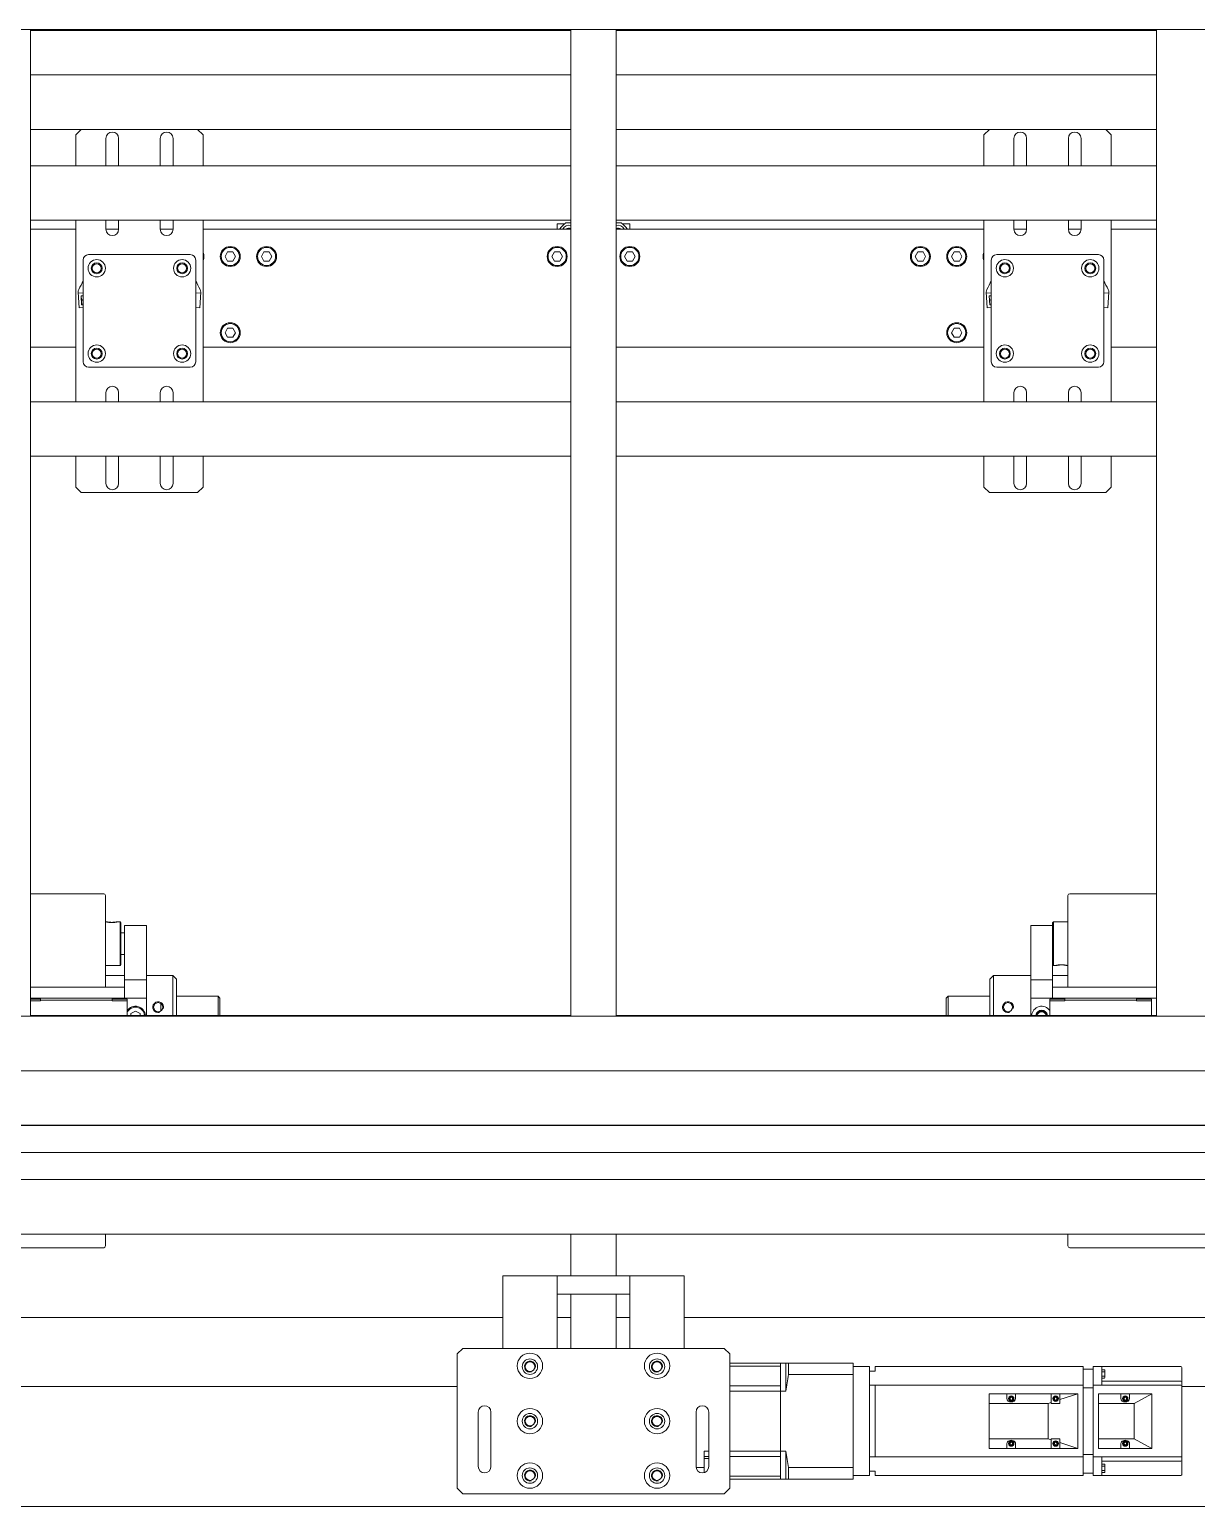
# Model space of a CAD drawing. Header units: millimetres. Extents: x -1052 to 3351, y 0 to 2015.
# Drawn here: x -219.33 to -209.82, y 1675.18 to 1687.21 of the extents above; entities that cross this region are included whole.
import ezdxf

# ---------------------------------------------------------------- set-up
doc = ezdxf.new("R2010")
doc.units = ezdxf.units.MM
for name, color, linetype, lineweight in [('3', 7, 'Continuous', 18), ('60EMA-013A_ASOLIDLINE！实线层', 7, 'Continuous', 18), ('_CS1-A_SC50_SOLIDLINE！实线层', 7, 'Continuous', 18), ('_SC-50X150-S__0___SOLIDLINE！实线层', 7, 'Continuous', 18), ('AM_CL', 7, 'Continuous', 15), ('GB-PD-8M-25-LSOLIDLINE！实线层', 7, 'Continuous', 18), ('GB_C-SXR24-滑块_13SOLIDLINE！实线层', 7, 'Continuous', 18), ('GB_C-SXR24-滑轨_14SOLIDLINE！实线层', 7, 'Continuous', 18), ('GB_C-SXR24_13-1SOLIDLINE！实线层', 7, 'Continuous', 18), ('GTDS-D38-W1320SOLIDLINE！实线层', 7, 'Continuous', 18), ('ISO4762-M5X30-8_8SOLIDLINE！实线层', 7, 'Continuous', 18), ('ISO4762-M6X20-12_9SOLIDLINE！实线层', 7, 'Continuous', 18), ('ISO4762-M6X25-8_8SOLIDLINE！实线层', 7, 'Continuous', 18), ('ISO4762-M6X50-8_8SOLIDLINE！实线层', 7, 'Continuous', 18), ('ISO4762-M8X55-12_9SOLIDLINE！实线层', 7, 'Continuous', 18), ('KCMK-16SOLIDLINE！实线层', 7, 'Continuous', 18), ('KDJG-13SOLIDLINE！实线层', 7, 'Continuous', 18), ('KDJG-2SOLIDLINE！实线层', 7, 'Continuous', 18), ('KDJG-3SOLIDLINE！实线层', 7, 'Continuous', 18), ('KDJG-7-1SOLIDLINE！实线层', 7, 'Continuous', 18), ('KDJG-7SOLIDLINE！实线层', 7, 'Continuous', 18), ('KDJG-8SOLIDLINE！实线层', 7, 'Continuous', 18), ('QJ_RECTANGULAR_TUBSOLIDLINE！实线层', 7, 'Continuous', 18), ('QZDB-4-1SOLIDLINE！实线层', 7, 'Continuous', 18), ('QZDB-7-2SOLIDLINE！实线层', 7, 'Continuous', 18), ('QZDB-8-2-1-2SOLIDLINE！实线层', 7, 'Continuous', 18), ('QZDB-9-1SOLIDLINE！实线层', 7, 'Continuous', 18), ('QZDB-9-2SOLIDLINE！实线层', 7, 'Continuous', 18), ('QZDB-9-7SOLIDLINE！实线层', 7, 'Continuous', 18), ('QZDBHC-2-7-1SOLIDLINE！实线层', 7, 'Continuous', 18), ('QZDBHC-2-7-2-ASOLIDLINE！实线层', 7, 'Continuous', 18), ('QZDBHC-2-7-2SOLIDLINE！实线层', 7, 'Continuous', 18), ('QZDBHC-2-9-SSOLIDLINE！实线层', 7, 'Continuous', 18), ('QZDDBJ_RECTANGULARSOLIDLINE！实线层', 7, 'Continuous', 18), ('QZDDBJ_SQUARE_TUBESOLIDLINE！实线层', 7, 'Continuous', 18), ('X60DZSOLIDLINE！实线层', 7, 'Continuous', 18), ('X60QD1SOLIDLINE！实线层', 7, 'Continuous', 18)]:
    doc.layers.add(name, color=color, linetype=linetype, lineweight=lineweight)
doc.layers.add('@ New Renovation', color=7, linetype='Continuous')

# ---------------------------------------------------------------- blocks, each defined once
blk = doc.blocks.new('*X870')
at = {"layer": '60EMA-013A_ASOLIDLINE！实线层', "color": 7, "linetype": 'Continuous'}
for p, q in [((-598.08, 91.35), (-598.08, 82.3)), ((-538.08, 82.3), (-538.08, 91.35)), ((-538.08, 82.3), (-598.08, 82.3)), ((-595.58, 79.3), (-595.58, 82.3)), ((-587.83, 82.3), (-587.83, -35.35)), ((-548.33, -35.35), (-548.33, 82.3)), ((-540.58, 82.3), (-540.58, 79.3)), ((-598.08, 79.3), (-598.08, -35.35)), ((-598.08, 79.3), (-595.58, 79.3)), ((-548.33, 79.3), (-587.83, 79.3)), ((-540.58, 79.3), (-538.08, 79.3)), ((-538.08, 79.3), (-538.08, -35.35)), ((-583.08, -32.35), (-583.08, 16.52)), ((-553.08, 16.52), (-583.08, 16.52)), ((-577.83, 16.52), (-577.83, -16.06)), ((-558.33, 16.52), (-558.33, -16.06)), ((-553.08, -32.35), (-553.08, 16.52)), ((-580.46, 6.66), (-583.08, 6.66)), ((-583.08, 1.94), (-580.46, 1.94)), ((-581.21, 4.3), (-580.83, 4.95)), ((-580.83, 3.65), (-581.21, 4.3)), ((-580.83, 4.95), (-580.08, 4.95)), ((-580.08, 3.65), (-580.83, 3.65)), ((-580.08, 4.95), (-579.71, 4.3)), ((-579.71, 4.3), (-580.08, 3.65)), ((-556.46, 4.3), (-556.08, 4.95)), ((-556.08, 3.65), (-556.46, 4.3)), ((-555.33, 4.95), (-556.08, 4.95)), ((-556.08, 3.65), (-555.33, 3.65)), ((-553.08, 6.66), (-555.71, 6.66)), ((-555.71, 1.94), (-553.08, 1.94)), ((-555.33, 4.95), (-554.96, 4.3)), ((-554.96, 4.3), (-555.33, 3.65)), ((-578.38, -17.77), (-577.83, -16.06)), ((-558.33, -16.06), (-577.83, -16.06)), ((-558.33, -16.06), (-557.78, -17.77)), ((-577.83, -17.77), (-583.08, -17.77)), ((-583.08, -32.35), (-579.9, -22.5)), ((-583.08, -22.5), (-577.83, -22.5)), ((-581.21, -20.14), (-580.83, -19.49)), ((-580.83, -20.79), (-581.21, -20.14)), ((-580.83, -19.49), (-580.08, -19.49)), ((-580.08, -20.79), (-580.83, -20.79)), ((-580.08, -19.49), (-579.71, -20.14)), ((-579.71, -20.14), (-580.08, -20.79)), ((-577.83, -22.5), (-577.83, -17.77)), ((-558.33, -17.77), (-558.33, -22.5)), ((-553.08, -17.77), (-558.33, -17.77)), ((-553.08, -22.5), (-558.33, -22.5)), ((-556.46, -20.14), (-556.08, -19.49)), ((-556.08, -20.79), (-556.46, -20.14)), ((-556.26, -22.5), (-553.08, -32.35)), ((-555.33, -19.49), (-556.08, -19.49)), ((-556.08, -20.79), (-555.33, -20.79)), ((-555.33, -19.49), (-554.96, -20.14)), ((-554.96, -20.14), (-555.33, -20.79)), ((-553.08, -32.35), (-583.08, -32.35)), ((-538.08, -35.35), (-598.08, -35.35)), ((-596.68, -35.35), (-596.68, -40.78)), ((-586.43, -35.35), (-586.43, -40.78)), ((-549.73, -35.35), (-549.73, -40.78)), ((-539.48, -40.78), (-539.48, -35.35)), ((-598.08, -40.78), (-598.08, -89.15)), ((-538.08, -40.78), (-598.08, -40.78)), ((-587.83, -45.67), (-598.08, -45.67)), ((-596.42, -45.67), (-596.42, -47.07)), ((-592.06, -47.29), (-596.11, -47.29)), ((-595.25, -45.67), (-595.25, -47.07)), ((-592.91, -45.67), (-592.91, -47.07)), ((-591.74, -45.67), (-591.74, -47.07)), ((-590.08, -45.67), (-590.08, -89.15)), ((-587.83, -40.78), (-587.83, -89.15)), ((-583.08, -73.11), (-583.08, -43.78)), ((-553.08, -43.78), (-583.08, -43.78)), ((-577.83, -43.78), (-577.83, -63.33)), ((-558.33, -43.78), (-558.33, -63.33)), ((-553.08, -73.11), (-553.08, -43.78)), ((-548.33, -89.15), (-548.33, -40.78)), ((-538.08, -45.67), (-548.33, -45.67)), ((-546.08, -89.15), (-546.08, -45.67)), ((-544.42, -45.67), (-544.42, -47.07)), ((-540.06, -47.29), (-544.11, -47.29)), ((-543.25, -45.67), (-543.25, -47.07)), ((-540.91, -45.67), (-540.91, -47.07)), ((-539.74, -45.67), (-539.74, -47.07)), ((-538.08, -89.15), (-538.08, -40.78)), ((-580.46, -56.08), (-583.08, -56.08)), ((-553.08, -56.08), (-555.71, -56.08)), ((-583.08, -60.81), (-580.46, -60.81)), ((-583.08, -73.11), (-577.83, -63.33)), ((-581.21, -58.45), (-580.83, -57.8)), ((-580.83, -59.1), (-581.21, -58.45)), ((-580.08, -57.8), (-580.83, -57.8)), ((-580.83, -59.1), (-580.08, -59.1)), ((-580.08, -57.8), (-579.71, -58.45)), ((-579.71, -58.45), (-580.08, -59.1)), ((-558.33, -63.33), (-577.83, -63.33)), ((-558.33, -63.33), (-553.08, -73.11)), ((-556.46, -58.45), (-556.08, -57.8)), ((-556.08, -59.1), (-556.46, -58.45)), ((-556.08, -57.8), (-555.33, -57.8)), ((-555.33, -59.1), (-556.08, -59.1)), ((-555.71, -60.81), (-553.08, -60.81)), ((-555.33, -57.8), (-554.96, -58.45)), ((-554.96, -58.45), (-555.33, -59.1)), ((-553.08, -73.11), (-583.08, -73.11)), ((-538.58, -89.65), (-597.58, -89.65))]:
    blk.add_line(p, q, dxfattribs=at)
for centre, radius in [((-580.46, 4.3), 1.5), ((-580.46, 4.3), 1.12), ((-555.71, 4.3), 1.5), ((-555.71, 4.3), 1.12), ((-580.46, -20.14), 1.5), ((-580.46, -20.14), 1.12), ((-555.71, -20.14), 1.5), ((-555.71, -20.14), 1.12), ((-580.46, -58.45), 1.5), ((-580.46, -58.45), 1.12), ((-555.71, -58.45), 1.5), ((-555.71, -58.45), 1.12)]:
    blk.add_circle(centre, radius, dxfattribs=at)
for centre, start, end in [((-538.98, -35.85), 101.59823, 180), ((-597.58, -89.15), 180, 270), ((-589.58, -89.15), 180, 270), ((-587.33, -89.15), 180, 270), ((-548.83, -89.15), 270, 0), ((-546.58, -89.15), 270, 0), ((-538.58, -89.15), 270, 0)]:
    blk.add_arc(centre, 0.5, start, end, dxfattribs=at)
for centre, start_param, end_param in [((-580.46, 4.3), 3.141593, 6.283185), ((-555.71, 4.3), 0, 3.141593), ((-580.46, -58.45), 3.141593, 6.283185), ((-555.71, -58.45), 0, 3.141593)]:
    blk.add_ellipse(centre, major_axis=(0, 2.36), ratio=0.777778, start_param=start_param, end_param=end_param, dxfattribs=at)
blk.add_open_spline([(-596.32, -47.14), (-596.34, -47.13), (-596.37, -47.11), (-596.4, -47.08), (-596.42, -47.07)], degree=3, knots=[0, 0, 0, 0, 0.0585641, 0.1179839, 0.1179839, 0.1179839, 0.1179839], dxfattribs=at)
for points in [[(-595.83, -47.29), (-596, -47.29), (-596.17, -47.22), (-596.32, -47.14)], [(-595.25, -47.07), (-595.42, -47.19), (-595.63, -47.29), (-595.83, -47.29)], [(-594.08, -47.29), (-594.48, -47.29), (-594.88, -47.2), (-595.25, -47.07)], [(-592.91, -47.07), (-593.29, -47.2), (-593.68, -47.29), (-594.08, -47.29)], [(-592.33, -47.29), (-592.53, -47.29), (-592.74, -47.19), (-592.91, -47.07)], [(-591.74, -47.07), (-591.91, -47.19), (-592.12, -47.29), (-592.33, -47.29)], [(-543.83, -47.29), (-544.04, -47.29), (-544.25, -47.19), (-544.42, -47.07)], [(-543.25, -47.07), (-543.42, -47.19), (-543.63, -47.29), (-543.83, -47.29)], [(-542.08, -47.29), (-542.48, -47.29), (-542.88, -47.2), (-543.25, -47.07)], [(-540.91, -47.07), (-541.29, -47.2), (-541.68, -47.29), (-542.08, -47.29)], [(-540.33, -47.29), (-540.53, -47.29), (-540.74, -47.19), (-540.91, -47.07)], [(-539.74, -47.07), (-539.91, -47.19), (-540.12, -47.29), (-540.33, -47.29)]]:
    blk.add_open_spline(points, degree=3, dxfattribs=at)
at = {"layer": '_CS1-A_SC50_SOLIDLINE！实线层', "color": 7, "linetype": 'Continuous'}
for p, q in [((-1181.34, 517.57), (-1189.86, 518.02)), ((-1189.33, 517.99), (-1189.47, 515.3)), ((-1187.97, 515.3), (-1187.91, 516.41)), ((-1187.91, 516.41), (-1182.92, 516.15)), ((-1182.92, 516.1), (-1187.91, 516.36)), ((-1182.92, 516.15), (-1182.96, 515.3)), ((-1181.46, 515.3), (-1181.34, 517.57)), ((-1181.34, 451.02), (-1189.86, 450.57)), ((-1189.33, 450.6), (-1189.47, 453.3)), ((-1181.46, 453.3), (-1181.34, 451.02)), ((-1181.34, 17.57), (-1189.86, 18.02)), ((-1189.33, 17.99), (-1189.47, 15.3)), ((-1187.97, 15.3), (-1187.91, 16.41)), ((-1187.91, 16.41), (-1182.92, 16.15)), ((-1182.92, 16.1), (-1187.91, 16.36)), ((-1181.46, 15.3), (-1181.34, 17.57)), ((-1182.92, 16.15), (-1182.96, 15.3)), ((-1189.33, -49.4), (-1189.47, -46.7)), ((-1181.46, -46.7), (-1181.34, -48.98)), ((-1181.34, -48.98), (-1189.86, -49.43))]:
    blk.add_line(p, q, dxfattribs=at)
for centre, radius, start, end in [((-1228.86, 588.37), 80, 294.01219, 297.90235), ((-1190.02, 515.02), 3, 87, 117.90235), ((-1185.53, 514.09), 1.5, 53.95362, 126.13091), ((-1228.86, 380.22), 80, 62.09765, 65.98803), ((-1190.02, 453.57), 3, 242.09765, 273), ((-1228.86, 88.37), 80, 294.01219, 297.90235), ((-1190.02, 15.02), 3, 87, 117.90235), ((-1185.53, 14.09), 1.5, 53.95362, 126.13091), ((-1228.86, -119.78), 80, 62.09765, 65.98803), ((-1190.02, -46.43), 3, 242.09765, 273)]:
    blk.add_arc(centre, radius, start, end, dxfattribs=at)
at = {"layer": '_SC-50X150-S__0___SOLIDLINE！实线层', "color": 7, "linetype": 'Continuous'}
for p, q in [((-1151.58, 515.3), (-1207.58, 515.3)), ((-1210.58, 512.3), (-1210.58, 456.3)), ((-1148.58, 456.3), (-1148.58, 512.3)), ((-1207.58, 453.3), (-1151.58, 453.3)), ((-1210.58, 12.3), (-1210.58, -43.7)), ((-1151.58, 15.3), (-1207.58, 15.3)), ((-1148.58, -43.7), (-1148.58, 12.3)), ((-1207.58, -46.7), (-1151.58, -46.7))]:
    blk.add_line(p, q, dxfattribs=at)
for centre, radius in [((-1203.08, 507.8), 4.75), ((-1156.08, 507.8), 4.75), ((-1203.08, 507.8), 3), ((-1203.08, 507.8), 2.46), ((-1156.08, 507.8), 3), ((-1156.08, 507.8), 2.46), ((-1203.08, 460.8), 4.75), ((-1203.08, 460.8), 3), ((-1156.08, 460.8), 4.75), ((-1156.08, 460.8), 3), ((-1203.08, 460.8), 2.46), ((-1156.08, 460.8), 2.46), ((-1203.08, 7.8), 4.75), ((-1203.08, 7.8), 3), ((-1203.08, 7.8), 2.46), ((-1156.08, 7.8), 4.75), ((-1156.08, 7.8), 3), ((-1156.08, 7.8), 2.46), ((-1203.08, -39.2), 4.75), ((-1203.08, -39.2), 3), ((-1203.08, -39.2), 2.46), ((-1156.08, -39.2), 4.75), ((-1156.08, -39.2), 3), ((-1156.08, -39.2), 2.46)]:
    blk.add_circle(centre, radius, dxfattribs=at)
for centre, start, end in [((-1207.58, 512.3), 90, 180), ((-1151.58, 512.3), 0, 90), ((-1207.58, 456.3), 180, 270), ((-1151.58, 456.3), 270, 0), ((-1207.58, 12.3), 90, 180), ((-1151.58, 12.3), 0, 90), ((-1207.58, -43.7), 180, 270), ((-1151.58, -43.7), 270, 0)]:
    blk.add_arc(centre, 3, start, end, dxfattribs=at)
at = {"layer": 'GB-PD-8M-25-LSOLIDLINE！实线层', "color": 7, "linetype": 'Continuous'}
for p, q in [((-791.08, 246.8), (-1334.58, 246.8)), ((-648.08, 246.8), (-671.08, 246.8)), ((-608.08, 246.8), (-638.08, 246.8)), ((-791.08, 221.8), (-1334.58, 221.8)), ((-648.08, 221.8), (-671.08, 221.8)), ((-608.08, 221.8), (-638.08, 221.8))]:
    blk.add_line(p, q, dxfattribs=at)
at = {"layer": 'GB_C-SXR24-滑块_13SOLIDLINE！实线层', "color": 7, "linetype": 'Continuous'}
for p, q in [((-801.08, 538.73), (-801.08, 499.23)), ((-799.53, 538.73), (-801.08, 538.73)), ((-800.96, 499.23), (-800.96, 538.73)), ((-800.53, 538.73), (-800.53, 544.3)), ((-799.96, 538.73), (-799.96, 499.23)), ((-799.53, 544.3), (-799.53, 538.73)), ((-799.53, 499.23), (-801.08, 499.23)), ((-800.53, 491.03), (-800.53, 499.23)), ((-799.53, 499.23), (-799.53, 491.03)), ((-800.53, 491.03), (-791.58, 491.03))]:
    blk.add_line(p, q, dxfattribs=at)
at = {"layer": 'GB_C-SXR24-滑轨_14SOLIDLINE！实线层', "color": 7, "linetype": 'Continuous'}
for p, q in [((-791.58, 544.3), (-791.58, 246.8)), ((-791.58, 221.8), (-791.58, -75.7))]:
    blk.add_line(p, q, dxfattribs=at)
at = {"layer": 'GB_C-SXR24_13-1SOLIDLINE！实线层', "color": 7, "linetype": 'Continuous'}
for p, q in [((-800.53, -25.17), (-800.53, -16.97)), ((-791.58, -16.97), (-800.53, -16.97)), ((-799.53, -16.97), (-799.53, -25.17)), ((-801.08, -25.17), (-801.08, -64.67)), ((-799.53, -25.17), (-801.08, -25.17)), ((-800.96, -64.67), (-800.96, -25.17)), ((-799.96, -25.17), (-799.96, -64.67)), ((-799.53, -64.67), (-801.08, -64.67)), ((-800.53, -72.87), (-800.53, -64.67)), ((-799.53, -64.67), (-799.53, -72.87)), ((-800.53, -72.87), (-791.58, -72.87))]:
    blk.add_line(p, q, dxfattribs=at)
at = {"layer": 'GTDS-D38-W1320SOLIDLINE！实线层', "color": 7, "linetype": 'Continuous'}
for p, q in [((-625.08, 284.3), (-625.08, 863.3)), ((-587.08, 309.3), (-587.08, 835.3)), ((-625.08, 246.8), (-625.08, 254.3)), ((-625.08, 214.3), (-625.08, 221.8)), ((-625.08, -394.7), (-625.08, 184.3)), ((-587.08, -366.7), (-587.08, -89.65))]:
    blk.add_line(p, q, dxfattribs=at)
at = {"layer": 'ISO4762-M5X30-8_8SOLIDLINE！实线层', "color": 7, "linetype": 'Continuous'}
blk.add_line((-547.58, 170.8), (-547.58, 173.35), dxfattribs=at)
at = {"layer": 'ISO4762-M6X20-12_9SOLIDLINE！实线层', "color": 7, "linetype": 'Continuous'}
for p, q in [((-793.97, 486.48), (-792.52, 488.98)), ((-792.52, 488.98), (-791.58, 488.98)), ((-792.52, 483.98), (-793.97, 486.48)), ((-791.58, 483.98), (-792.52, 483.98))]:
    blk.add_line(p, q, dxfattribs=at)
blk.add_arc((-791.08, 486.48), 5, 114.43759, 264.25702, dxfattribs=at)
at = {"layer": 'ISO4762-M6X25-8_8SOLIDLINE！实线层', "color": 7, "linetype": 'Continuous'}
for p, q in [((-1170.08, 435.74), (-1167.58, 437.18)), ((-1170.08, 432.85), (-1170.08, 435.74)), ((-1167.58, 431.41), (-1170.08, 432.85)), ((-1167.58, 437.18), (-1165.08, 435.74)), ((-1165.08, 432.85), (-1167.58, 431.41)), ((-1165.08, 435.74), (-1165.08, 432.85)), ((-1170.08, 35.74), (-1167.58, 37.18)), ((-1170.08, 32.85), (-1170.08, 35.74)), ((-1167.58, 31.41), (-1170.08, 32.85)), ((-1167.58, 37.18), (-1165.08, 35.74)), ((-1165.08, 32.85), (-1167.58, 31.41)), ((-1165.08, 35.74), (-1165.08, 32.85))]:
    blk.add_line(p, q, dxfattribs=at)
for centre in [(-1167.58, 434.3), (-1167.58, 34.3)]:
    blk.add_circle(centre, 5, dxfattribs=at)
at = {"layer": 'ISO4762-M6X50-8_8SOLIDLINE！实线层', "color": 7, "linetype": 'Continuous'}
for p, q in [((-1212.08, 435.74), (-1209.58, 437.18)), ((-1212.08, 432.85), (-1212.08, 435.74)), ((-1209.58, 431.41), (-1212.08, 432.85)), ((-1209.58, 437.18), (-1207.08, 435.74)), ((-1207.08, 432.85), (-1209.58, 431.41)), ((-1207.08, 435.74), (-1207.08, 432.85)), ((-1212.08, 415.74), (-1209.58, 417.18)), ((-1212.08, 412.85), (-1212.08, 415.74)), ((-1209.58, 417.18), (-1207.08, 415.74)), ((-1207.08, 415.74), (-1207.08, 412.85)), ((-1209.58, 411.41), (-1212.08, 412.85)), ((-1207.08, 412.85), (-1209.58, 411.41)), ((-1212.08, 255.74), (-1209.58, 257.18)), ((-1212.08, 252.85), (-1212.08, 255.74)), ((-1209.58, 251.41), (-1212.08, 252.85)), ((-1209.58, 257.18), (-1207.08, 255.74)), ((-1207.08, 252.85), (-1209.58, 251.41)), ((-1207.08, 255.74), (-1207.08, 252.85)), ((-1212.08, 215.74), (-1209.58, 217.18)), ((-1212.08, 212.85), (-1212.08, 215.74)), ((-1209.58, 211.41), (-1212.08, 212.85)), ((-1209.58, 217.18), (-1207.08, 215.74)), ((-1207.08, 212.85), (-1209.58, 211.41)), ((-1207.08, 215.74), (-1207.08, 212.85)), ((-1212.08, 55.74), (-1209.58, 57.18)), ((-1209.58, 57.18), (-1207.08, 55.74)), ((-1212.08, 52.85), (-1212.08, 55.74)), ((-1209.58, 51.41), (-1212.08, 52.85)), ((-1207.08, 52.85), (-1209.58, 51.41)), ((-1207.08, 55.74), (-1207.08, 52.85)), ((-1212.08, 35.74), (-1209.58, 37.18)), ((-1212.08, 32.85), (-1212.08, 35.74)), ((-1209.58, 31.41), (-1212.08, 32.85)), ((-1209.58, 37.18), (-1207.08, 35.74)), ((-1207.08, 32.85), (-1209.58, 31.41)), ((-1207.08, 35.74), (-1207.08, 32.85))]:
    blk.add_line(p, q, dxfattribs=at)
for centre in [(-1209.58, 434.3), (-1209.58, 414.3), (-1209.58, 254.3), (-1209.58, 214.3), (-1209.58, 54.3), (-1209.58, 34.3)]:
    blk.add_circle(centre, 5, dxfattribs=at)
at = {"layer": 'ISO4762-M8X55-12_9SOLIDLINE！实线层', "color": 7, "linetype": 'Continuous'}
blk.add_line((-798.15, 472.58), (-794.02, 472.58), dxfattribs=at)
at = {"layer": 'KCMK-16SOLIDLINE！实线层', "color": 7, "linetype": 'Continuous'}
for p, q in [((-1224.58, 252.8), (-1224.87, 252.8)), ((-1228.08, 246.8), (-1228.08, 249.58)), ((-1228.08, 219.01), (-1228.08, 221.8)), ((-1224.87, 215.8), (-1224.58, 215.8))]:
    blk.add_line(p, q, dxfattribs=at)
for centre, radius, start, end in [((-1209.58, 234.3), 24, 129.57122, 140.42878), ((-1223.02, 247.73), 3.75, 114.68268, 194.46537), ((-1223.02, 247.73), 2.25, 135, 204.56419), ((-1223.02, 220.86), 3.75, 165.53613, 245.31414), ((-1223.02, 220.86), 2.25, 155.42953, 225.87906), ((-1209.58, 234.3), 24, 219.57122, 230.42878)]:
    blk.add_arc(centre, radius, start, end, dxfattribs=at)
at = {"layer": 'KDJG-13SOLIDLINE！实线层', "color": 7, "linetype": 'Continuous'}
for p, q in [((-801.08, 538.73), (-801.08, 544.3)), ((-801.08, 480.48), (-801.08, 499.23)), ((-791.58, 480.48), (-801.08, 480.48)), ((-801.08, -25.17), (-801.08, -6.42)), ((-801.08, -6.42), (-791.58, -6.42)), ((-801.08, -75.7), (-801.08, -64.67))]:
    blk.add_line(p, q, dxfattribs=at)
for centre, radius, start, end in [((-791.08, 486.48), 5.5, 124.14372, 264.76763), ((-791.08, -12.42), 5.5, 95.23237, 235.85628), ((-791.08, -12.42), 3.3, 98.7153, 261.2847)]:
    blk.add_arc(centre, radius, start, end, dxfattribs=at)
at = {"layer": 'KDJG-2SOLIDLINE！实线层', "color": 7, "linetype": 'Continuous'}
for p, q in [((-813.58, 492.48), (-813.58, 502.98)), ((-813.58, 465.98), (-813.58, 480.48)), ((-811.58, 463.98), (-813.58, 465.98)), ((-813.58, 465.98), (-791.58, 465.98)), ((-811.58, 463.98), (-791.58, 463.98)), ((-811.58, 16.08), (-813.58, 14.08)), ((-813.58, 14.08), (-813.58, -6.42)), ((-791.58, 14.08), (-813.58, 14.08)), ((-791.58, 16.08), (-811.58, 16.08)), ((-813.58, -18.42), (-813.58, -26.92))]:
    blk.add_line(p, q, dxfattribs=at)
for centre in [(-796.08, 473.98), (-796.08, 6.08)]:
    blk.add_circle(centre, 2.5, dxfattribs=at)
at = {"layer": 'KDJG-2SOLIDLINE！实线层', "color": 3, "linetype": 'Continuous'}
for centre in [(-796.08, 473.98), (-796.08, 6.08)]:
    blk.add_arc(centre, 3, 345, 285, dxfattribs=at)
at = {"layer": 'KDJG-3SOLIDLINE！实线层', "color": 7, "linetype": 'Continuous'}
for p, q in [((-802.08, 440.98), (-802.08, 463.98)), ((-801.08, 439.98), (-802.08, 440.98)), ((-802.08, 440.98), (-791.58, 440.98)), ((-801.08, 439.98), (-791.58, 439.98)), ((-801.08, 40.08), (-802.08, 39.08)), ((-802.08, 16.08), (-802.08, 39.08)), ((-791.58, 39.08), (-802.08, 39.08)), ((-791.58, 40.08), (-801.08, 40.08))]:
    blk.add_line(p, q, dxfattribs=at)
at = {"layer": 'KDJG-7-1SOLIDLINE！实线层', "color": 7, "linetype": 'Continuous'}
for p, q in [((-663.58, 605.98), (-663.58, 503.98)), ((-858.58, 544.3), (-858.58, 503.98)), ((-857.58, 502.98), (-807.08, 502.98)), ((-671.08, 502.98), (-664.58, 502.98)), ((-858.58, -27.92), (-858.58, -75.7)), ((-807.08, -26.92), (-857.58, -26.92)), ((-671.08, -26.92), (-664.58, -26.92)), ((-663.58, -27.92), (-663.58, -129.92))]:
    blk.add_line(p, q, dxfattribs=at)
for centre, start, end in [((-857.58, 503.98), 180, 270), ((-664.58, 503.98), 270, 0), ((-857.58, -27.92), 90, 180), ((-664.58, -27.92), 0, 90)]:
    blk.add_arc(centre, 1, start, end, dxfattribs=at)
at = {"layer": 'KDJG-7SOLIDLINE！实线层', "color": 7, "linetype": 'Continuous'}
for p, q in [((-841.08, 492.48), (-841.08, 480.48)), ((-801.08, 492.48), (-841.08, 492.48)), ((-811.08, 492.48), (-811.08, 480.48)), ((-801.08, 480.48), (-841.08, 480.48)), ((-841.08, -18.42), (-841.08, -6.42)), ((-801.08, -6.42), (-841.08, -6.42)), ((-811.08, -18.42), (-811.08, -6.42)), ((-841.08, -18.42), (-801.08, -18.42))]:
    blk.add_line(p, q, dxfattribs=at)
at = {"layer": 'KDJG-7SOLIDLINE！实线层', "color": 3, "linetype": 'Continuous'}
blk.add_arc((-791.08, -12.42), 3, 99.59619, 260.405, dxfattribs=at)
at = {"layer": 'KDJG-7SOLIDLINE！实线层', "color": 7, "linetype": 'Continuous'}
blk.add_arc((-791.08, -12.42), 2.5, 101.54669, 258.45331, dxfattribs=at)
at = {"layer": 'KDJG-8SOLIDLINE！实线层', "color": 7, "linetype": 'Continuous'}
for p, q in [((-807.08, 544.3), (-807.08, 492.48)), ((-837.08, 494.48), (-837.08, 492.48)), ((-825.08, 494.48), (-825.08, 492.48)), ((-807.08, -18.42), (-807.08, -75.7))]:
    blk.add_line(p, q, dxfattribs=at)
at = {"layer": 'QJ_RECTANGULAR_TUBSOLIDLINE！实线层', "color": 7, "linetype": 'Continuous'}
for p, q in [((-1334.58, 1084.3), (-1334.58, -615.7)), ((-761.08, -545.7), (-761.08, 1014.3)), ((-731.08, -547.7), (-731.08, 1016.3)), ((-791.08, -394.7), (-791.08, 684.3)), ((-1334.58, 544.3), (-1259.58, 544.3)), ((-1309.58, 246.8), (-1309.58, 544.3)), ((-1279.58, 516.3), (-1279.58, 544.3)), ((-1259.58, 544.3), (-1259.58, 246.8)), ((-1229.58, 544.3), (-1259.58, 544.3)), ((-1229.58, 544.3), (-1229.58, 246.8)), ((-1229.58, 544.3), (-1129.58, 544.3)), ((-1129.58, 544.3), (-1129.58, 246.8)), ((-1099.58, 544.3), (-1129.58, 544.3)), ((-1099.58, 544.3), (-1099.58, 246.8)), ((-1099.58, 544.3), (-791.08, 544.3)), ((-1279.58, 246.8), (-1279.58, 452.3)), ((-1309.58, -75.7), (-1309.58, 221.8)), ((-1279.58, 16.3), (-1279.58, 221.8)), ((-1259.58, 221.8), (-1259.58, -75.7)), ((-1229.58, 221.8), (-1229.58, -75.7)), ((-1129.58, 221.8), (-1129.58, -75.7)), ((-1099.58, 221.8), (-1099.58, -75.7)), ((-1279.58, -75.7), (-1279.58, -47.7)), ((-1334.58, -75.7), (-1259.58, -75.7)), ((-1229.58, -75.7), (-1259.58, -75.7)), ((-1229.58, -75.7), (-1129.58, -75.7)), ((-1099.58, -75.7), (-1129.58, -75.7)), ((-1099.58, -75.7), (-791.08, -75.7))]:
    blk.add_line(p, q, dxfattribs=at)
at = {"layer": 'QZDB-4-1SOLIDLINE！实线层', "color": 7, "linetype": 'Continuous'}
for p, q in [((-1334.08, 246.8), (-1334.08, 544.3)), ((-1334.08, -75.7), (-1334.08, 221.8))]:
    blk.add_line(p, q, dxfattribs=at)
at = {"layer": 'QZDB-7-2SOLIDLINE！实线层', "color": 40, "linetype": 'Continuous'}
blk.add_line((-716.08, 1084.3), (-716.08, -615.7), dxfattribs=at)
at = {"layer": 'QZDB-8-2-1-2SOLIDLINE！实线层', "color": 7, "linetype": 'Continuous'}
for p, q in [((-843.08, 501.98), (-843.08, 502.98)), ((-843.08, 501.98), (-843.07, 501.91)), ((-843.07, 497.05), (-843.08, 496.98)), ((-843.08, 494.98), (-843.08, 496.98)), ((-819.08, 494.98), (-819.08, 502.98)), ((-843.08, 494.98), (-842.58, 494.48)), ((-843.08, 494.98), (-819.08, 494.98)), ((-842.58, 494.48), (-819.58, 494.48)), ((-819.08, 494.98), (-819.58, 494.48)), ((-843.08, -18.92), (-842.58, -18.42)), ((-843.08, -18.92), (-843.08, -26.92)), ((-819.08, -18.92), (-843.08, -18.92)), ((-841.08, -18.42), (-842.58, -18.42)), ((-819.08, -18.92), (-819.58, -18.42)), ((-819.09, -20.99), (-819.08, -20.92)), ((-819.08, -18.92), (-819.08, -20.92)), ((-819.08, -25.92), (-819.09, -25.85)), ((-819.08, -25.92), (-819.08, -26.92))]:
    blk.add_line(p, q, dxfattribs=at)
at = {"layer": 'QZDB-8-2-1-2SOLIDLINE！实线层', "color": 3, "linetype": 'Continuous'}
for points in [[(-843.08, 496.48), (-843.08, 496.48), (-843.07, 496.52), (-843.03, 496.69), (-842.97, 496.97), (-842.89, 497.34), (-842.82, 497.8), (-842.75, 498.32), (-842.71, 498.89), (-842.69, 499.48), (-842.71, 500.07), (-842.75, 500.64), (-842.82, 501.16), (-842.89, 501.61), (-842.97, 501.99), (-843.03, 502.27), (-843.07, 502.44), (-843.08, 502.48), (-843.08, 502.48)], [(-819.08, -20.42), (-819.08, -20.42), (-819.09, -20.46), (-819.13, -20.63), (-819.19, -20.91), (-819.27, -21.28), (-819.34, -21.74), (-819.41, -22.26), (-819.45, -22.82), (-819.47, -23.42), (-819.45, -24.01), (-819.41, -24.58), (-819.34, -25.1), (-819.27, -25.55), (-819.19, -25.93), (-819.13, -26.2), (-819.09, -26.38), (-819.08, -26.42), (-819.08, -26.42)]]:
    blk.add_open_spline(points, degree=3, dxfattribs=at)
at = {"layer": 'QZDB-8-2-1-2SOLIDLINE！实线层', "color": 7, "linetype": 'Continuous'}
for points in [[(-843.07, 501.91), (-842.9, 501.11), (-842.73, 499.48), (-842.9, 497.85), (-843.07, 497.05)], [(-819.09, -25.85), (-819.26, -25.05), (-819.43, -23.42), (-819.26, -21.78), (-819.09, -20.99)]]:
    blk.add_open_spline(points, degree=3, knots=[0, 0, 0, 0, 2.446327, 4.894049, 4.894049, 4.894049, 4.894049], dxfattribs=at)
at = {"layer": 'QZDB-9-1SOLIDLINE！实线层', "color": 7, "linetype": 'Continuous'}
for p, q in [((-1279.58, 516.3), (-1276.58, 519.3)), ((-1279.58, 452.3), (-1279.58, 516.3)), ((-1276.58, 519.3), (-1259.58, 519.3)), ((-1229.58, 519.3), (-1129.58, 519.3)), ((-1099.58, 519.3), (-1082.58, 519.3)), ((-1082.58, 519.3), (-1079.58, 516.3)), ((-1079.58, 516.3), (-1079.58, 452.3)), ((-1259.58, 502.8), (-1274.58, 502.8)), ((-1229.58, 502.8), (-1224.58, 502.8)), ((-1129.58, 502.8), (-1134.58, 502.8)), ((-1099.58, 502.8), (-1084.58, 502.8)), ((-1274.58, 495.8), (-1259.58, 495.8)), ((-1224.58, 495.8), (-1229.58, 495.8)), ((-1134.58, 495.8), (-1129.58, 495.8)), ((-1084.58, 495.8), (-1099.58, 495.8)), ((-1274.58, 472.8), (-1259.58, 472.8)), ((-1229.58, 472.8), (-1224.58, 472.8)), ((-1134.58, 472.8), (-1129.58, 472.8)), ((-1099.58, 472.8), (-1084.58, 472.8)), ((-1259.58, 465.8), (-1274.58, 465.8)), ((-1224.58, 465.8), (-1229.58, 465.8)), ((-1129.58, 465.8), (-1134.58, 465.8)), ((-1084.58, 465.8), (-1099.58, 465.8)), ((-1276.58, 449.3), (-1279.58, 452.3)), ((-1259.58, 449.3), (-1276.58, 449.3)), ((-1129.58, 449.3), (-1229.58, 449.3)), ((-1082.58, 449.3), (-1099.58, 449.3)), ((-1079.58, 452.3), (-1082.58, 449.3)), ((-1279.58, 16.3), (-1276.58, 19.3)), ((-1279.58, -47.7), (-1279.58, 16.3)), ((-1276.58, 19.3), (-1259.58, 19.3)), ((-1229.58, 19.3), (-1129.58, 19.3)), ((-1099.58, 19.3), (-1082.58, 19.3)), ((-1082.58, 19.3), (-1079.58, 16.3)), ((-1079.58, 16.3), (-1079.58, -47.7)), ((-1259.58, 2.8), (-1274.58, 2.8)), ((-1229.58, 2.8), (-1224.58, 2.8)), ((-1129.58, 2.8), (-1134.58, 2.8)), ((-1099.58, 2.8), (-1084.58, 2.8)), ((-1274.58, -4.2), (-1259.58, -4.2)), ((-1224.58, -4.2), (-1229.58, -4.2)), ((-1134.58, -4.2), (-1129.58, -4.2)), ((-1084.58, -4.2), (-1099.58, -4.2)), ((-1274.58, -27.2), (-1259.58, -27.2)), ((-1229.58, -27.2), (-1224.58, -27.2)), ((-1134.58, -27.2), (-1129.58, -27.2)), ((-1099.58, -27.2), (-1084.58, -27.2)), ((-1259.58, -34.2), (-1274.58, -34.2)), ((-1224.58, -34.2), (-1229.58, -34.2)), ((-1129.58, -34.2), (-1134.58, -34.2)), ((-1084.58, -34.2), (-1099.58, -34.2)), ((-1276.58, -50.7), (-1279.58, -47.7)), ((-1079.58, -47.7), (-1082.58, -50.7)), ((-1259.58, -50.7), (-1276.58, -50.7)), ((-1129.58, -50.7), (-1229.58, -50.7)), ((-1082.58, -50.7), (-1099.58, -50.7))]:
    blk.add_line(p, q, dxfattribs=at)
for centre, start, end in [((-1274.58, 499.3), 90, 270), ((-1224.58, 499.3), 270, 90), ((-1134.58, 499.3), 90, 270), ((-1084.58, 499.3), 270, 90), ((-1274.58, 469.3), 90, 270), ((-1224.58, 469.3), 270, 90), ((-1134.58, 469.3), 90, 270), ((-1084.58, 469.3), 270, 90), ((-1274.58, -0.7), 90, 270), ((-1224.58, -0.7), 270, 90), ((-1134.58, -0.7), 90, 270), ((-1084.58, -0.7), 270, 90), ((-1274.58, -30.7), 90, 270), ((-1224.58, -30.7), 270, 90), ((-1134.58, -30.7), 90, 270), ((-1084.58, -30.7), 270, 90)]:
    blk.add_arc(centre, 3.5, start, end, dxfattribs=at)
at = {"layer": 'QZDB-9-2SOLIDLINE！实线层', "color": 7, "linetype": 'Continuous'}
for p, q in [((-1224.58, 519.3), (-1224.58, 544.3)), ((-1159.58, 544.3), (-1159.58, 519.3)), ((-1224.58, 495.8), (-1224.58, 502.8)), ((-1224.58, 465.8), (-1224.58, 472.8)), ((-1224.58, 246.8), (-1224.58, 449.3)), ((-1159.58, 449.3), (-1159.58, 246.8)), ((-1224.58, 19.3), (-1224.58, 221.8)), ((-1159.58, 221.8), (-1159.58, 19.3)), ((-1224.58, -4.2), (-1224.58, 2.8)), ((-1224.58, -34.2), (-1224.58, -27.2)), ((-1224.58, -75.7), (-1224.58, -50.7)), ((-1159.58, -50.7), (-1159.58, -75.7))]:
    blk.add_line(p, q, dxfattribs=at)
for centre in [(-1209.58, 434.3), (-1167.58, 434.3), (-1209.58, 414.3), (-1209.58, 254.3), (-1209.58, 214.3), (-1209.58, 54.3), (-1209.58, 34.3), (-1167.58, 34.3)]:
    blk.add_circle(centre, 5.5, dxfattribs=at)
for centre, start, end in [((-1209.58, 454.3), 245.7441, 294.2559), ((-1209.58, 14.3), 65.7441, 114.2559)]:
    blk.add_arc(centre, 5.5, start, end, dxfattribs=at)
at = {"layer": 'QZDB-9-7SOLIDLINE！实线层', "color": 7, "linetype": 'Continuous'}
for p, q in [((-1227.58, 254.3), (-1227.58, 250.17)), ((-1227.58, 254.3), (-1224.58, 254.3)), ((-1227.58, 218.42), (-1227.58, 214.3)), ((-1227.58, 214.3), (-1224.58, 214.3))]:
    blk.add_line(p, q, dxfattribs=at)
at = {"layer": 'QZDB-9-7SOLIDLINE！实线层', "color": 3, "linetype": 'Continuous'}
for centre, start, end in [((-1223.02, 247.73), 141.50443, 207.87583), ((-1223.02, 220.86), 152.12417, 218.49557)]:
    blk.add_arc(centre, 2, start, end, dxfattribs=at)
at = {"layer": 'QZDBHC-2-7-1SOLIDLINE！实线层', "color": 7, "linetype": 'Continuous'}
for p, q in [((-608.08, 306.3), (-605.08, 309.3)), ((-531.08, 309.3), (-605.08, 309.3)), ((-531.08, 309.3), (-528.08, 306.3)), ((-608.08, 306.3), (-608.08, 284.3)), ((-528.08, 162.3), (-528.08, 306.3)), ((-543.08, 297.8), (-573.08, 297.8)), ((-573.08, 290.8), (-543.08, 290.8)), ((-608.08, 254.3), (-608.08, 214.3)), ((-608.08, 184.3), (-608.08, 162.3)), ((-573.08, 177.8), (-543.08, 177.8)), ((-543.08, 170.8), (-573.08, 170.8)), ((-605.08, 159.3), (-608.08, 162.3)), ((-605.08, 159.3), (-531.08, 159.3)), ((-528.08, 162.3), (-531.08, 159.3))]:
    blk.add_line(p, q, dxfattribs=at)
for centre, radius in [((-598.52, 269.3), 7), ((-598.08, 269.3), 4.25), ((-568.08, 269.3), 7), ((-568.08, 269.3), 4.25), ((-538.08, 269.3), 7), ((-538.08, 269.3), 4.25), ((-598.52, 199.3), 7), ((-598.08, 199.3), 4.25), ((-568.08, 199.3), 7), ((-568.08, 199.3), 4.25), ((-538.08, 199.3), 7), ((-538.08, 199.3), 4.25)]:
    blk.add_circle(centre, radius, dxfattribs=at)
for centre, start, end in [((-573.08, 294.3), 90, 270), ((-543.08, 294.3), 270, 90), ((-573.08, 174.3), 90, 270), ((-543.08, 174.3), 270, 90)]:
    blk.add_arc(centre, 3.5, start, end, dxfattribs=at)
at = {"layer": 'QZDBHC-2-7-2-ASOLIDLINE！实线层', "color": 7, "linetype": 'Continuous'}
for centre in [(-598.08, 269.25), (-568.08, 269.25), (-538.08, 269.25)]:
    blk.add_circle(centre, 2.62, dxfattribs=at)
at = {"layer": 'QZDBHC-2-7-2-ASOLIDLINE！实线层', "color": 3, "linetype": 'Continuous'}
for centre in [(-598.08, 269.25), (-568.08, 269.25), (-538.08, 269.25)]:
    blk.add_arc(centre, 3, 345, 285, dxfattribs=at)
at = {"layer": 'QZDBHC-2-7-2SOLIDLINE！实线层', "color": 7, "linetype": 'Continuous'}
for centre in [(-598.08, 199.35), (-568.08, 199.35), (-538.08, 199.35)]:
    blk.add_circle(centre, 2.62, dxfattribs=at)
at = {"layer": 'QZDBHC-2-7-2SOLIDLINE！实线层', "color": 3, "linetype": 'Continuous'}
for centre in [(-598.08, 199.35), (-568.08, 199.35), (-538.08, 199.35)]:
    blk.add_arc(centre, 3, 345, 285, dxfattribs=at)
at = {"layer": 'QZDBHC-2-9-SSOLIDLINE！实线层', "color": 7, "linetype": 'Continuous'}
for p, q in [((-648.08, 184.3), (-648.08, 284.3)), ((-608.08, 284.3), (-648.08, 284.3)), ((-608.08, 254.3), (-608.08, 284.3)), ((-608.08, 254.3), (-648.08, 254.3)), ((-638.08, 214.3), (-638.08, 254.3)), ((-608.08, 214.3), (-648.08, 214.3)), ((-608.08, 184.3), (-608.08, 214.3)), ((-608.08, 184.3), (-648.08, 184.3))]:
    blk.add_line(p, q, dxfattribs=at)
at = {"layer": 'QZDDBJ_RECTANGULARSOLIDLINE！实线层', "color": 7, "linetype": 'Continuous'}
for p, q in [((-701.08, -615.7), (-701.08, 1084.3)), ((-671.08, -615.7), (-671.08, 1084.3)), ((-521.08, 863.3), (-521.08, -394.7))]:
    blk.add_line(p, q, dxfattribs=at)
at = {"layer": 'QZDDBJ_SQUARE_TUBESOLIDLINE！实线层', "color": 7, "linetype": 'Continuous'}
blk.add_line((-730.86, 1084.3), (-730.86, -615.7), dxfattribs=at)
at = {"layer": 'X60DZSOLIDLINE！实线层', "color": 7, "linetype": 'Continuous'}
for p, q in [((-600.08, 91.35), (-600.08, 131.35)), ((-536.08, 131.35), (-600.08, 131.35)), ((-584.57, 131.35), (-584.57, 128.35)), ((-551.59, 128.35), (-551.59, 131.35)), ((-536.08, 91.35), (-536.08, 131.35)), ((-600.08, 128.35), (-584.57, 128.35)), ((-593.71, 127.01), (-600.08, 127.01)), ((-593.71, 127.01), (-593.71, 91.35)), ((-551.59, 128.35), (-536.08, 128.35)), ((-542.45, 91.35), (-542.45, 127.01)), ((-536.08, 127.01), (-542.45, 127.01)), ((-600.08, 91.35), (-536.08, 91.35))]:
    blk.add_line(p, q, dxfattribs=at)
for points in [[(-593.71, 127.01), (-590.68, 127.51), (-587.63, 127.97), (-584.57, 128.35)], [(-551.59, 128.35), (-548.53, 127.97), (-545.48, 127.51), (-542.45, 127.01)]]:
    blk.add_open_spline(points, degree=3, dxfattribs=at)
at = {"layer": 'X60QD1SOLIDLINE！实线层', "color": 7, "linetype": 'Continuous'}
for p, q in [((-551.59, 170.8), (-551.59, 173.35)), ((-551.59, 173.35), (-539.71, 173.35)), ((-548.62, 173.35), (-548.62, 170.8)), ((-542.45, 173.35), (-542.45, 177.73)), ((-600.08, 131.35), (-600.08, 159.3)), ((-598.37, 159.3), (-598.37, 131.35)), ((-587.54, 159.3), (-587.54, 131.35)), ((-584.57, 159.3), (-584.57, 131.35)), ((-551.59, 131.35), (-551.59, 159.3)), ((-548.62, 159.3), (-548.62, 131.35)), ((-537.79, 159.3), (-537.79, 131.35)), ((-536.08, 159.3), (-536.08, 131.35)), ((-600.08, 131.35), (-598.35, 131.35)), ((-548.62, 131.35), (-587.54, 131.35)), ((-537.81, 131.35), (-536.08, 131.35))]:
    blk.add_line(p, q, dxfattribs=at)
blk = doc.blocks.new('1111')
at = {"layer": '@ New Renovation', "color": 0, "xscale": -1.000000000000001, "rotation": 90}
blk.add_blockref('*X870', (742235.8, 28062.85), dxfattribs=at)

msp = doc.modelspace()

# ---------------------------------------------------------------- hatches: boundary and pattern name
at = {"layer": '3'}
msp.add_hatch(color=242, dxfattribs=at).paths.add_polyline_path([(-214.4452, 1676.3464), (-214.4468, 1676.3485), (-214.446, 1676.346)], flags=0)

# ---------------------------------------------------------------- block references
at = {"layer": 'AM_CL', "xscale": 0.01479181789831161, "yscale": 0.01479181789831161, "zscale": 0.01479181789831161}
msp.add_blockref('1111', (-11190.2858, 1252.3689), dxfattribs=at)

doc.saveas('drawing.dxf')
